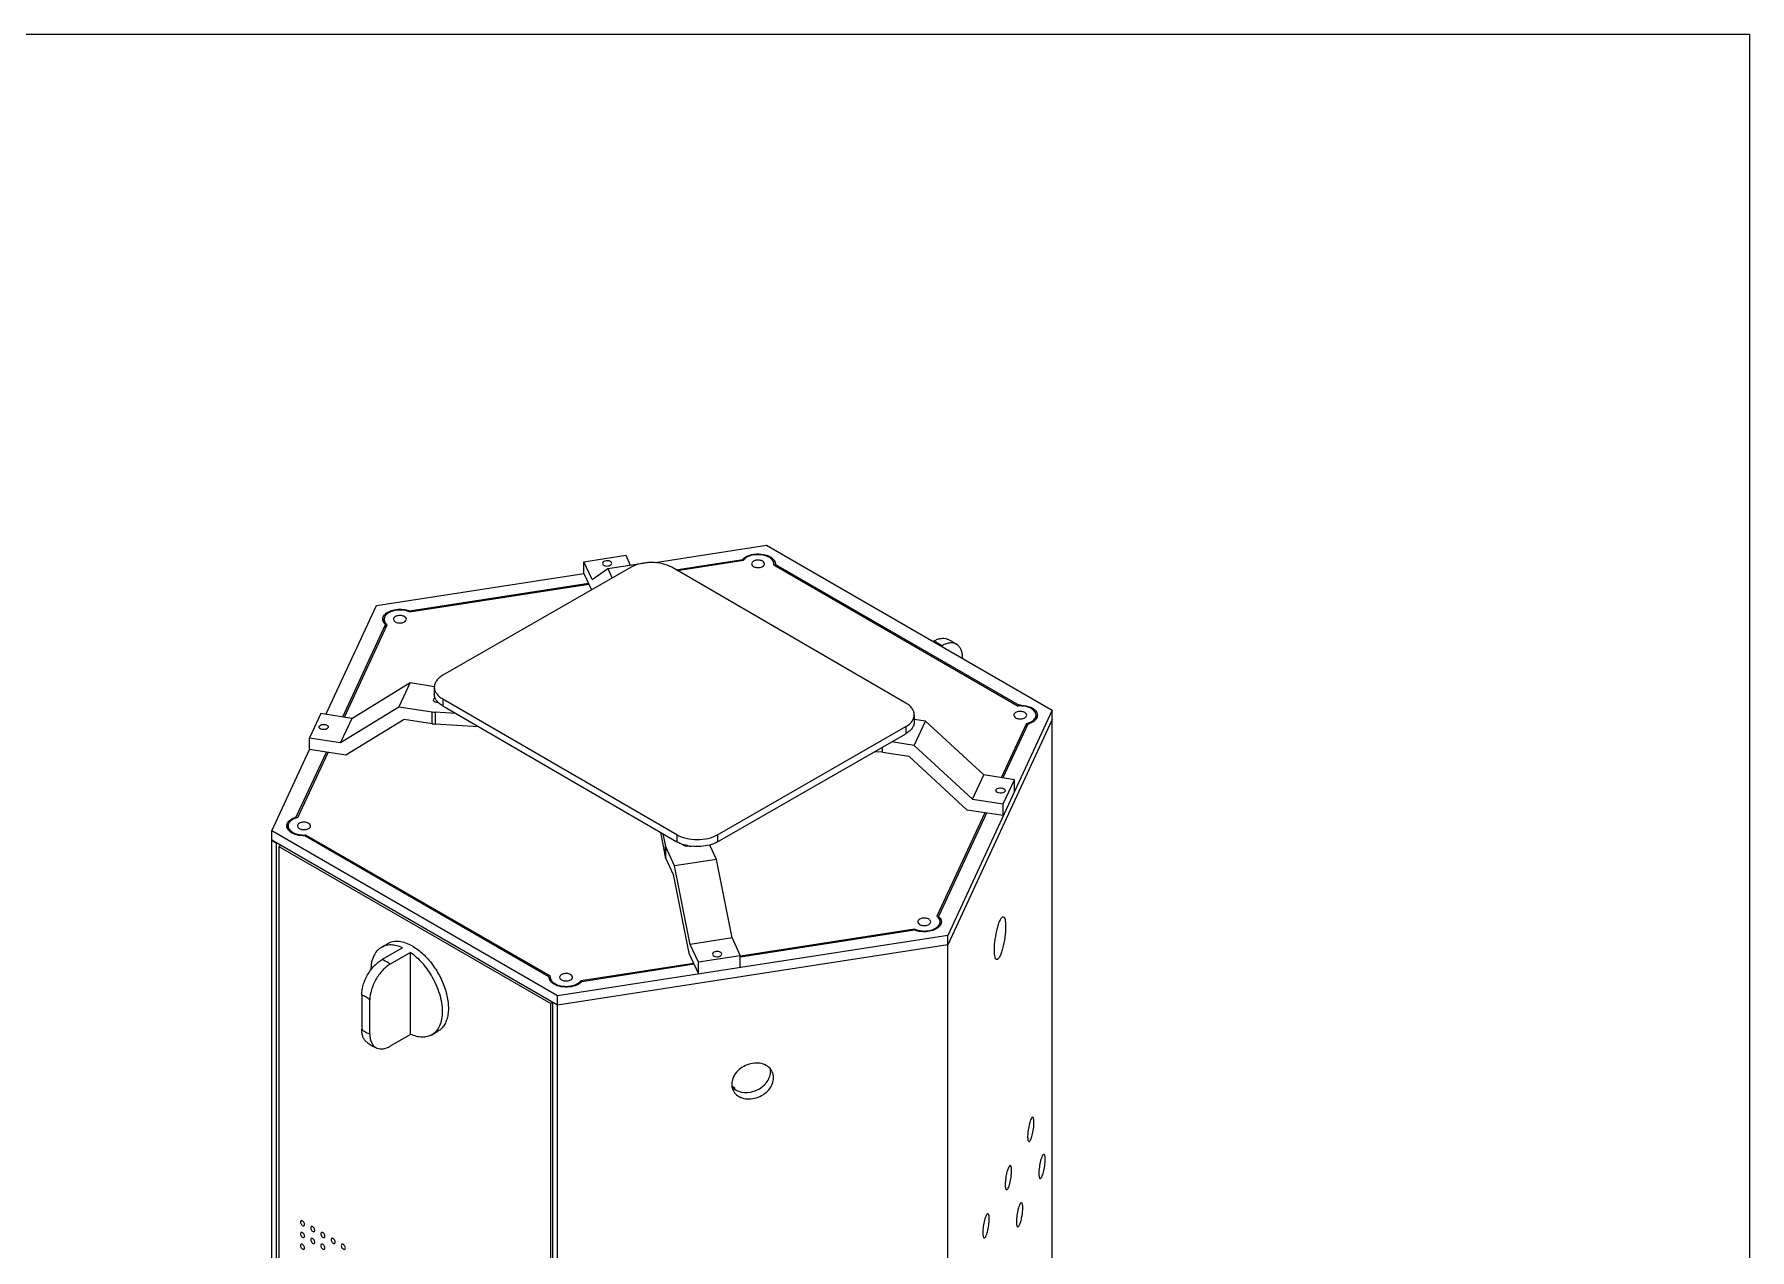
# Model space of a CAD drawing. Header units: millimetres. Extents: x 0 to 1189, y 0 to 841.
# Drawn here: x 594 to 1189, y 420 to 841 of the extents above; entities that cross this region are included whole.
import ezdxf

# ---------------------------------------------------------------- set-up
doc = ezdxf.new("R2010")
doc.units = ezdxf.units.MM
doc.header["$LTSCALE"] = 65.395
doc.layers.get('0').update_dxf_attribs({"linetype": 'CONTINUOUS'})
doc.layers.add('AXIS', color=7, linetype='CONTINUOUS')
doc.layers.add('SURFACES', color=7, linetype='CONTINUOUS')

msp = doc.modelspace()

# ---------------------------------------------------------------- linework, layer by layer
at = {"color": 7, "linetype": 'Continuous'}
for p, q in [((0, 841), (1189, 841)), ((1189, 0), (1189, 841)), ((784.98, 658.15), (799.47, 660.39)), ((799.47, 660.39), (801.03, 657.03)), ((801.3, 656.25), (736.08, 618.79)), ((784.98, 654.07), (784.98, 658.15)), ((787.84, 651.98), (784.98, 658.15)), ((784.98, 654.07), (787.61, 648.39)), ((787.84, 651.98), (793.26, 655.83)), ((793.26, 655.83), (807.75, 658.07)), ((793.26, 655.83), (794.79, 652.52)), ((807.75, 658.07), (807.81, 657.92)), ((896.55, 609.16), (815.44, 656.23)), ((816.85, 655.41), (840.01, 658.99)), ((840.01, 658.67), (840.01, 658.99)), ((851.35, 657.41), (851.34, 657.22)), ((851.34, 656.73), (851.34, 657.22)), ((851.34, 657.22), (935.85, 608.42)), ((724.56, 641.14), (786.53, 650.72)), ((701.38, 604.35), (716.24, 636.36)), ((716.24, 635.02), (716.24, 636.36)), ((724.56, 640.77), (724.56, 641.14)), ((906.02, 630.55), (906.29, 630.7)), ((908.85, 628.91), (909.12, 629.07)), ((916.19, 624.86), (916.19, 624.67)), ((733.13, 614.7), (733.13, 612.25)), ((736.04, 610.62), (817.15, 563.56)), ((736.04, 608.17), (817.15, 561.11)), ((935.85, 608.14), (935.85, 608.42)), ((740.59, 605.53), (733.48, 605.98)), ((748.48, 600.95), (733.48, 601.9)), ((831.29, 563.54), (896.51, 601)), ((899.46, 605.09), (899.46, 602.64)), ((938.85, 601.87), (930.19, 583.22)), ((831.29, 561.09), (896.51, 598.55)), ((685.3, 569.71), (695.73, 592.17)), ((888.47, 592.14), (885.66, 592.31)), ((924.54, 571.04), (907.91, 535.22)), ((685.3, 569.37), (685.3, 569.71)), ((676.84, 283.99), (676.84, 561.6)), ((676.84, 561.6), (678.48, 560.66)), ((678.48, 283.05), (678.48, 560.66)), ((679.89, 559.85), (679.19, 559.44)), ((679.19, 559.44), (679.19, 284.28)), ((679.19, 559.44), (773.5, 504.99)), ((772.87, 514.33), (688.3, 563.16)), ((811.51, 564.38), (813.1, 555.93)), ((812.37, 563.88), (813.1, 560.01)), ((816.4, 552.7), (813.32, 559.36)), ((830.89, 554.95), (828.56, 559.97)), ((813.32, 555.28), (815.9, 549.7)), ((907.91, 534.67), (907.91, 535.22)), ((899.58, 530.45), (839.25, 521.11)), ((722.1, 524.36), (715.03, 520.28)), ((824.68, 519.35), (821.82, 525.53)), ((836.31, 527.77), (839.17, 521.6)), ((724.93, 522.73), (717.86, 518.65)), ((724.93, 494.34), (724.93, 522.73)), ((823.13, 518.62), (784.22, 512.6)), ((821.32, 522.52), (824.68, 515.27)), ((772.86, 514.17), (772.87, 514.33)), ((772.87, 514.17), (772.87, 514.33)), ((707.96, 507.9), (707.96, 496.1)), ((710.79, 494.47), (710.79, 506.27)), ((774.21, 505.39), (773.5, 504.99)), ((773.5, 229.82), (773.5, 504.99)), ((724.93, 494.34), (717.86, 490.26))]:
    msp.add_line(p, q, dxfattribs=at)
at = {"color": 9, "linetype": 'Continuous'}
for p, q in [((736.04, 610.62), (736.04, 608.17)), ((896.51, 601), (896.51, 598.55)), ((813.32, 555.28), (813.32, 559.36)), ((817.15, 563.56), (817.15, 561.11)), ((831.29, 563.54), (831.29, 561.09))]:
    msp.add_line(p, q, dxfattribs=at)
at = {"color": 7, "linetype": 'Continuous'}
for centre, radius, start, end in [((849.33, 657.41), 2.01, 1.61303, 4.68506), ((849.35, 657.41), 2, 359.92595, 1.61074), ((738.74, 613.63), 6.04, 224.14904, 224.83752), ((936.14, 598.08), 10.35, 88.196, 91.60199), ((940.11, 604.97), 2.03, 350.58511, 359.92683), ((940.14, 604.97), 2.01, 359.95532, 1.88929), ((684.04, 566.62), 2.03, 170.58511, 179.92683), ((684.01, 566.62), 2.01, 179.95532, 181.85143), ((687.51, 562.12), 7.91, 106.23711, 110.29794), ((823.22, 572.13), 12.59, 248.80803, 251.08327), ((819.67, 560.51), 0.612, 204.92659, 209.14266), ((823.52, 573), 13.52, 251.08968, 254.03223), ((824.04, 575.07), 15.65, 258.8204, 259.40884), ((824.09, 575.38), 15.96, 259.41228, 261.12298), ((824.16, 575.81), 16.4, 261.12397, 263.36664), ((706.02, 499.25), 30.3, 30.57709, 30.78185), ((774.86, 514.16), 1.99, 179.93477, 181.13712), ((774.87, 514.16), 2.01, 181.13868, 183.70389), ((774.94, 514.17), 2.08, 183.78151, 195.11688), ((775.11, 514.22), 2.26, 195.14388, 204.24693), ((777.12, 516.08), 5.03, 233.27325, 238.71163), ((836.81, 475.39), 0.507, 347.73815, 0.05392)]:
    msp.add_arc(centre, radius, start, end, dxfattribs=at)
for points, knots in [([(841.07, 659.84), (841.93, 660.35), (844, 660.95), (846.13, 660.91), (847.21, 660.7)], [0, 0, 0, 0, 0.47795, 1, 1, 1, 1]), ([(847.21, 660.7), (848.01, 660.55), (849.43, 660.11), (850.64, 659.14), (850.99, 658.59)], [0, 0, 0, 0, 0.554672, 1, 1, 1, 1]), ([(791.87, 658.25), (791.8, 658.21), (791.57, 658.06), (791.4, 657.79), (791.4, 657.6)], [0, 0, 0, 0, 0.29449, 1, 1, 1, 1]), ([(791.4, 657.6), (791.4, 657.41), (791.69, 656.97), (792.42, 656.69), (793.29, 656.64), (793.88, 656.8), (794.13, 656.94)], [0, 0, 0, 0, 0.183509, 0.435119, 0.728337, 1, 1, 1, 1]), ([(794.6, 657.6), (794.6, 657.79), (794.31, 658.23), (793.58, 658.5), (792.71, 658.56), (792.12, 658.39), (791.87, 658.25)], [0, 0, 0, 0, 0.183509, 0.435119, 0.728337, 1, 1, 1, 1]), ([(794.13, 656.94), (794.2, 656.98), (794.43, 657.14), (794.6, 657.4), (794.6, 657.6)], [0, 0, 0, 0, 0.29449, 1, 1, 1, 1]), ([(808.37, 657.93), (807.09, 657.93), (804.64, 657.67), (802.3, 656.83), (801.3, 656.25)], [0, 0, 0, 0, 0.525401, 1, 1, 1, 1]), ([(815.44, 656.23), (814.44, 656.81), (812.11, 657.66), (809.66, 657.93), (808.37, 657.93)], [0, 0, 0, 0, 0.474274, 1, 1, 1, 1]), ([(840.32, 659.3), (840.37, 659.35), (840.61, 659.55), (840.87, 659.72), (841.07, 659.84)], [0, 0, 0, 0, 0.239809, 1, 1, 1, 1]), ([(843.74, 658.36), (843.55, 658.25), (843.23, 658.01), (843.08, 657.62), (843.08, 657.44)], [0, 0, 0, 0, 0.550751, 1, 1, 1, 1]), ([(843.08, 657.44), (843.08, 657.17), (843.36, 656.73), (843.91, 656.41), (844.69, 656.15), (845.74, 656.1), (846.57, 656.32), (846.92, 656.52)], [0, 0, 0, 0, 0.183291, 0.301475, 0.436206, 0.728901, 1, 1, 1, 1]), ([(847.58, 657.44), (847.58, 657.71), (847.3, 658.14), (846.74, 658.47), (845.97, 658.73), (844.92, 658.78), (844.08, 658.56), (843.74, 658.36)], [0, 0, 0, 0, 0.183291, 0.301475, 0.436206, 0.728901, 1, 1, 1, 1]), ([(846.92, 656.52), (847.1, 656.63), (847.42, 656.87), (847.58, 657.26), (847.58, 657.44)], [0, 0, 0, 0, 0.550751, 1, 1, 1, 1]), ([(850.99, 658.59), (851.04, 658.51), (851.21, 658.19), (851.32, 657.84), (851.34, 657.57)], [0, 0, 0, 0, 0.261807, 1, 1, 1, 1]), ([(715.5, 637.31), (715.46, 637.39), (715.34, 637.68), (715.28, 638), (715.28, 638.24)], [0, 0, 0, 0, 0.25835, 1, 1, 1, 1]), ([(716.24, 636.36), (716.16, 636.43), (715.87, 636.71), (715.62, 637.05), (715.5, 637.31)], [0, 0, 0, 0, 0.266128, 1, 1, 1, 1]), ([(715.61, 639.38), (715.91, 639.86), (716.9, 640.74), (718.84, 641.5), (721.12, 641.79), (722.71, 641.63), (723.48, 641.46)], [0, 0, 0, 0, 0.200037, 0.446063, 0.721999, 1, 1, 1, 1]), ([(719.64, 639.16), (719.45, 639.05), (719.13, 638.81), (718.98, 638.42), (718.98, 638.24)], [0, 0, 0, 0, 0.550751, 1, 1, 1, 1]), ([(718.98, 638.24), (718.98, 637.97), (719.26, 637.54), (719.81, 637.21), (720.59, 636.95), (721.64, 636.9), (722.47, 637.12), (722.82, 637.32)], [0, 0, 0, 0, 0.183291, 0.301475, 0.436206, 0.728901, 1, 1, 1, 1]), ([(723.48, 638.24), (723.48, 638.51), (723.2, 638.95), (722.64, 639.27), (721.87, 639.53), (720.82, 639.59), (719.98, 639.36), (719.64, 639.16)], [0, 0, 0, 0, 0.183291, 0.301475, 0.436206, 0.728901, 1, 1, 1, 1]), ([(722.82, 637.32), (723, 637.43), (723.32, 637.68), (723.48, 638.07), (723.48, 638.24)], [0, 0, 0, 0, 0.550751, 1, 1, 1, 1]), ([(723.48, 641.46), (723.58, 641.44), (723.94, 641.35), (724.3, 641.23), (724.56, 641.14)], [0, 0, 0, 0, 0.256315, 1, 1, 1, 1]), ([(906.29, 630.7), (906.69, 630.93), (907.48, 631.32), (908.7, 631.65), (909.86, 631.69), (910.58, 631.51), (910.9, 631.38)], [0, 0, 0, 0, 0.287206, 0.546835, 0.78191, 1, 1, 1, 1]), ([(910.9, 631.38), (911.21, 631.25), (912.44, 630.68), (913.6, 629.96), (914.42, 629.35)], [0, 0, 0, 0, 0.249062, 1, 1, 1, 1]), ([(914.42, 629.35), (914.26, 629.47), (913.9, 629.68), (913.11, 629.99), (911.97, 630.09), (910.53, 629.78), (909.59, 629.34), (909.12, 629.07)], [0, 0, 0, 0, 0.109148, 0.219205, 0.450333, 0.708485, 1, 1, 1, 1]), ([(916.19, 624.86), (916.19, 625.34), (916.13, 626.25), (915.8, 627.52), (915.24, 628.58), (914.71, 629.13), (914.42, 629.35)], [0, 0, 0, 0, 0.287276, 0.547231, 0.782286, 1, 1, 1, 1]), ([(736.08, 618.79), (735.64, 618.53), (734.84, 617.99), (733.88, 616.98), (733.27, 615.87), (733.13, 615.08), (733.13, 614.7)], [0, 0, 0, 0, 0.289946, 0.549249, 0.782369, 1, 1, 1, 1]), ([(733.13, 614.7), (733.13, 614.32), (733.27, 613.52), (733.87, 612.42), (734.81, 611.42), (735.6, 610.88), (736.04, 610.62)], [0, 0, 0, 0, 0.217912, 0.45115, 0.710347, 1, 1, 1, 1]), ([(733.23, 610.9), (733.17, 610.86), (732.96, 610.72), (732.79, 610.47), (732.79, 610.29)], [0, 0, 0, 0, 0.294726, 1, 1, 1, 1]), ([(732.79, 610.29), (732.79, 610.08), (733.14, 609.63), (733.62, 609.49), (733.9, 609.45)], [0, 0, 0, 0, 0.415619, 1, 1, 1, 1]), ([(733.88, 610.05), (733.65, 610.38), (733.27, 611.08), (733.13, 611.87), (733.13, 612.25)], [0, 0, 0, 0, 0.516887, 1, 1, 1, 1]), ([(734.41, 609.42), (734.36, 609.47), (734.17, 609.67), (734, 609.88), (733.88, 610.05)], [0, 0, 0, 0, 0.256591, 1, 1, 1, 1]), ([(736.04, 608.17), (735.89, 608.26), (735.33, 608.61), (734.8, 609.03), (734.46, 609.37)], [0, 0, 0, 0, 0.263603, 1, 1, 1, 1]), ([(899.46, 605.09), (899.46, 605.47), (899.32, 606.26), (898.72, 607.36), (897.78, 608.36), (896.99, 608.91), (896.55, 609.16)], [0, 0, 0, 0, 0.217912, 0.45115, 0.710347, 1, 1, 1, 1]), ([(936.46, 608.42), (937.6, 608.39), (939.62, 608.03), (941.43, 606.79), (941.86, 606.02)], [0, 0, 0, 0, 0.563324, 1, 1, 1, 1]), ([(896.51, 601), (896.95, 601.25), (897.76, 601.8), (898.71, 602.8), (899.32, 603.91), (899.46, 604.71), (899.46, 605.09)], [0, 0, 0, 0, 0.289946, 0.549249, 0.782369, 1, 1, 1, 1]), ([(899.46, 602.64), (899.46, 602.26), (899.32, 601.46), (898.71, 600.35), (897.76, 599.35), (896.95, 598.8), (896.51, 598.55)], [0, 0, 0, 0, 0.217631, 0.450751, 0.710054, 1, 1, 1, 1]), ([(934.58, 605.91), (934.4, 605.8), (934.08, 605.56), (933.93, 605.16), (933.93, 604.99)], [0, 0, 0, 0, 0.550751, 1, 1, 1, 1]), ([(933.93, 604.99), (933.93, 604.72), (934.21, 604.28), (934.76, 603.96), (935.53, 603.7), (936.59, 603.64), (937.42, 603.87), (937.77, 604.07)], [0, 0, 0, 0, 0.183291, 0.301475, 0.436206, 0.728901, 1, 1, 1, 1]), ([(938.43, 604.99), (938.43, 605.26), (938.15, 605.69), (937.59, 606.02), (936.82, 606.28), (935.76, 606.33), (934.93, 606.11), (934.58, 605.91)], [0, 0, 0, 0, 0.183291, 0.301475, 0.436206, 0.728901, 1, 1, 1, 1]), ([(937.77, 604.07), (937.95, 604.18), (938.27, 604.42), (938.43, 604.81), (938.43, 604.99)], [0, 0, 0, 0, 0.550751, 1, 1, 1, 1]), ([(940.85, 602.82), (940.71, 602.72), (940.09, 602.31), (939.39, 602.03), (938.85, 601.87)], [0, 0, 0, 0, 0.231925, 1, 1, 1, 1]), ([(941.88, 603.95), (941.82, 603.85), (941.55, 603.41), (941.17, 603.05), (940.85, 602.82)], [0, 0, 0, 0, 0.231593, 1, 1, 1, 1]), ([(941.86, 606.02), (941.9, 605.94), (942.05, 605.63), (942.13, 605.29), (942.14, 605.03)], [0, 0, 0, 0, 0.260148, 1, 1, 1, 1]), ([(682.29, 565.56), (682.25, 565.64), (682.1, 565.95), (682.02, 566.3), (682.01, 566.55)], [0, 0, 0, 0, 0.260156, 1, 1, 1, 1]), ([(682.27, 567.63), (682.38, 567.83), (683, 568.7), (683.99, 569.24), (684.77, 569.53)], [0, 0, 0, 0, 0.21648, 1, 1, 1, 1]), ([(683.31, 564.46), (683.2, 564.54), (682.81, 564.85), (682.47, 565.24), (682.29, 565.56)], [0, 0, 0, 0, 0.270562, 1, 1, 1, 1]), ([(686.38, 567.51), (686.2, 567.4), (685.88, 567.16), (685.72, 566.77), (685.72, 566.59)], [0, 0, 0, 0, 0.550751, 1, 1, 1, 1]), ([(685.72, 566.59), (685.72, 566.32), (686, 565.89), (686.56, 565.56), (687.33, 565.3), (688.38, 565.25), (689.22, 565.47), (689.56, 565.67)], [0, 0, 0, 0, 0.183291, 0.301475, 0.436206, 0.728901, 1, 1, 1, 1]), ([(690.22, 566.59), (690.22, 566.86), (689.94, 567.3), (689.39, 567.62), (688.61, 567.89), (687.56, 567.94), (686.73, 567.71), (686.38, 567.51)], [0, 0, 0, 0, 0.183291, 0.301475, 0.436206, 0.728901, 1, 1, 1, 1]), ([(689.56, 565.67), (689.75, 565.78), (690.07, 566.03), (690.22, 566.42), (690.22, 566.59)], [0, 0, 0, 0, 0.550751, 1, 1, 1, 1]), ([(688.3, 563.16), (687.37, 563.13), (685.62, 563.31), (683.97, 563.98), (683.31, 564.46)], [0, 0, 0, 0, 0.533307, 1, 1, 1, 1]), ([(817.15, 563.56), (818.15, 562.97), (820.48, 562.13), (824.22, 561.71), (827.95, 562.11), (830.29, 562.96), (831.29, 563.54)], [0, 0, 0, 0, 0.236985, 0.499679, 0.762548, 1, 1, 1, 1]), ([(818.66, 560.39), (818.53, 560.44), (818.01, 560.65), (817.51, 560.9), (817.15, 561.11)], [0, 0, 0, 0, 0.258345, 1, 1, 1, 1]), ([(819.13, 560.22), (819.29, 559.93), (820.03, 559.58), (820.77, 559.59), (821.16, 559.69)], [0, 0, 0, 0, 0.442323, 1, 1, 1, 1]), ([(821, 559.72), (820.9, 559.74), (820.49, 559.82), (820.09, 559.92), (819.8, 560.01)], [0, 0, 0, 0, 0.253189, 1, 1, 1, 1]), ([(828.56, 559.97), (827.56, 559.69), (825.45, 559.35), (823.33, 559.4), (822.26, 559.52)], [0, 0, 0, 0, 0.493331, 1, 1, 1, 1]), ([(831.29, 561.09), (831.09, 560.97), (830.22, 560.51), (829.29, 560.17), (828.56, 559.97)], [0, 0, 0, 0, 0.237023, 1, 1, 1, 1]), ([(907.91, 535.22), (907.99, 535.15), (908.28, 534.87), (908.52, 534.53), (908.65, 534.27)], [0, 0, 0, 0, 0.266128, 1, 1, 1, 1]), ([(903.62, 529.91), (903.27, 529.88), (901.91, 529.85), (900.53, 530.09), (899.58, 530.45)], [0, 0, 0, 0, 0.258083, 1, 1, 1, 1]), ([(901.33, 534.26), (901.15, 534.15), (900.83, 533.91), (900.67, 533.52), (900.67, 533.34)], [0, 0, 0, 0, 0.550751, 1, 1, 1, 1]), ([(900.67, 533.34), (900.67, 533.07), (900.95, 532.64), (901.51, 532.31), (902.28, 532.05), (903.33, 532), (904.17, 532.22), (904.51, 532.42)], [0, 0, 0, 0, 0.183291, 0.301475, 0.436206, 0.728901, 1, 1, 1, 1]), ([(905.17, 533.34), (905.17, 533.61), (904.89, 534.04), (904.34, 534.37), (903.56, 534.63), (902.51, 534.68), (901.68, 534.46), (901.33, 534.26)], [0, 0, 0, 0, 0.183291, 0.301475, 0.436206, 0.728901, 1, 1, 1, 1]), ([(907.69, 531.28), (907.16, 530.87), (905.83, 530.23), (904.4, 529.97), (903.62, 529.91)], [0, 0, 0, 0, 0.464888, 1, 1, 1, 1]), ([(904.51, 532.42), (904.7, 532.53), (905.02, 532.77), (905.17, 533.16), (905.17, 533.34)], [0, 0, 0, 0, 0.550751, 1, 1, 1, 1]), ([(908.54, 532.21), (908.48, 532.12), (908.25, 531.78), (907.94, 531.48), (907.69, 531.28)], [0, 0, 0, 0, 0.2347, 1, 1, 1, 1]), ([(908.65, 534.27), (908.69, 534.19), (908.81, 533.9), (908.87, 533.58), (908.87, 533.35)], [0, 0, 0, 0, 0.25835, 1, 1, 1, 1]), ([(714.76, 524.5), (714.48, 524.34), (713.94, 523.96), (712.96, 523.01), (711.99, 521.45), (711.3, 519.19), (711.15, 517.55), (711.14, 516.68)], [0, 0, 0, 0, 0.108546, 0.219072, 0.452385, 0.711168, 1, 1, 1, 1]), ([(722.1, 524.36), (721.44, 524.65), (720.15, 525.11), (718.19, 525.4), (716.36, 525.22), (715.26, 524.79), (714.76, 524.5)], [0, 0, 0, 0, 0.282826, 0.539743, 0.77579, 1, 1, 1, 1]), ([(707.96, 507.9), (707.96, 509.07), (708.26, 510.88), (709.1, 513.2), (709.97, 514.95), (711.03, 516.6), (712.25, 518.07), (713.58, 519.32), (714.54, 520), (715.03, 520.28)], [0, 0, 0, 0, 0.236357, 0.365837, 0.498892, 0.632136, 0.762118, 0.885621, 1, 1, 1, 1]), ([(717.86, 518.65), (717.37, 518.36), (716.4, 517.68), (715.08, 516.44), (713.86, 514.96), (712.8, 513.32), (711.93, 511.56), (711.09, 509.25), (710.79, 507.44), (710.79, 506.27)], [0, 0, 0, 0, 0.114379, 0.237882, 0.367864, 0.501108, 0.634163, 0.763643, 1, 1, 1, 1]), ([(724.93, 522.73), (725.61, 522.24), (726.96, 521.15), (729.48, 518.59), (731.1, 516.35), (732.05, 514.76)], [0, 0, 0, 0, 0.234295, 0.481712, 1, 1, 1, 1]), ([(830.02, 522.8), (829.95, 522.76), (829.72, 522.61), (829.55, 522.34), (829.55, 522.15)], [0, 0, 0, 0, 0.29449, 1, 1, 1, 1]), ([(829.55, 522.15), (829.55, 521.96), (829.84, 521.52), (830.57, 521.24), (831.44, 521.19), (832.03, 521.35), (832.28, 521.5)], [0, 0, 0, 0, 0.183509, 0.435119, 0.728337, 1, 1, 1, 1]), ([(832.75, 522.15), (832.75, 522.34), (832.46, 522.78), (831.73, 523.05), (830.86, 523.11), (830.27, 522.94), (830.02, 522.8)], [0, 0, 0, 0, 0.183509, 0.435119, 0.728337, 1, 1, 1, 1]), ([(832.28, 521.5), (832.35, 521.54), (832.58, 521.69), (832.75, 521.95), (832.75, 522.15)], [0, 0, 0, 0, 0.29449, 1, 1, 1, 1]), ([(732.11, 514.66), (732.7, 513.67), (733.75, 511.64), (734.93, 508.5), (735.68, 505.39), (735.97, 502.42), (735.77, 499.72), (735.1, 497.36), (734.11, 495.74), (733.11, 494.75), (732.55, 494.36), (732.26, 494.19)], [0, 0, 0, 0, 0.15487, 0.306072, 0.449884, 0.583233, 0.704126, 0.812166, 0.909189, 0.955027, 1, 1, 1, 1]), ([(774.11, 512.05), (774.02, 512.11), (773.69, 512.38), (773.4, 512.7), (773.24, 512.96)], [0, 0, 0, 0, 0.267057, 1, 1, 1, 1]), ([(780.03, 510.76), (779.04, 510.65), (777.12, 510.71), (775.28, 511.31), (774.51, 511.78)], [0, 0, 0, 0, 0.525781, 1, 1, 1, 1]), ([(777.23, 515.06), (777.04, 514.95), (776.73, 514.71), (776.57, 514.32), (776.57, 514.14)], [0, 0, 0, 0, 0.550751, 1, 1, 1, 1]), ([(776.57, 514.14), (776.57, 513.87), (776.85, 513.44), (777.41, 513.11), (778.18, 512.85), (779.23, 512.8), (780.06, 513.02), (780.41, 513.22)], [0, 0, 0, 0, 0.183291, 0.301475, 0.436206, 0.728901, 1, 1, 1, 1]), ([(781.07, 514.14), (781.07, 514.41), (780.79, 514.85), (780.24, 515.17), (779.46, 515.43), (778.41, 515.49), (777.58, 515.26), (777.23, 515.06)], [0, 0, 0, 0, 0.183291, 0.301475, 0.436206, 0.728901, 1, 1, 1, 1]), ([(784.22, 512.6), (783.76, 512.07), (782.4, 511.22), (780.87, 510.86), (780.03, 510.76)], [0, 0, 0, 0, 0.452556, 1, 1, 1, 1]), ([(780.41, 513.22), (780.6, 513.33), (780.92, 513.58), (781.07, 513.97), (781.07, 514.14)], [0, 0, 0, 0, 0.550751, 1, 1, 1, 1]), ([(709.73, 491.61), (709.44, 491.83), (708.91, 492.38), (708.35, 493.44), (708.02, 494.71), (707.96, 495.62), (707.96, 496.1)], [0, 0, 0, 0, 0.217714, 0.452769, 0.712724, 1, 1, 1, 1]), ([(710.79, 494.47), (710.79, 493.9), (710.87, 492.84), (711.33, 491.39), (712.01, 490.42), (712.68, 489.86), (713.06, 489.66), (713.25, 489.58)], [0, 0, 0, 0, 0.291552, 0.550083, 0.781133, 0.89101, 1, 1, 1, 1]), ([(732.26, 494.19), (731.77, 493.91), (730.67, 493.48), (728.84, 493.3), (726.88, 493.59), (725.58, 494.05), (724.93, 494.34)], [0, 0, 0, 0, 0.22421, 0.460257, 0.717174, 1, 1, 1, 1]), ([(709.73, 491.61), (710, 491.41), (711.11, 490.63), (712.32, 489.98), (713.25, 489.58)], [0, 0, 0, 0, 0.251627, 1, 1, 1, 1]), ([(713.25, 489.58), (713.57, 489.44), (714.29, 489.27), (715.45, 489.31), (716.66, 489.64), (717.46, 490.02), (717.86, 490.26)], [0, 0, 0, 0, 0.21809, 0.453165, 0.712793, 1, 1, 1, 1]), ([(837.31, 475.39), (837.31, 475.48), (837.25, 475.68), (837.02, 475.93), (836.68, 476.11), (836.42, 476.19), (836.27, 476.21)], [0, 0, 0, 0, 0.195567, 0.422571, 0.692739, 1, 1, 1, 1])]:
    msp.add_open_spline(points, degree=3, knots=knots, dxfattribs=at)
for points in [[(840.01, 658.99), (840.11, 659.1), (840.21, 659.2), (840.32, 659.3)], [(715.28, 638.24), (715.28, 638.39), (715.3, 638.55), (715.33, 638.7)], [(715.33, 638.7), (715.39, 638.93), (715.49, 639.17), (715.61, 639.38)], [(733.23, 610.9), (733.28, 610.93), (733.33, 610.95), (733.38, 610.97)], [(734.41, 609.42), (734.24, 609.41), (734.07, 609.42), (733.9, 609.45)], [(942.11, 604.63), (942.07, 604.4), (941.99, 604.17), (941.88, 603.95)], [(682.04, 566.95), (682.07, 567.18), (682.16, 567.42), (682.27, 567.63)], [(813.1, 560.01), (813.15, 559.79), (813.22, 559.57), (813.32, 559.36)], [(813.1, 555.93), (813.15, 555.7), (813.22, 555.48), (813.32, 555.28)], [(908.82, 532.89), (908.76, 532.65), (908.66, 532.42), (908.54, 532.21)], [(908.87, 533.35), (908.87, 533.19), (908.85, 533.04), (908.82, 532.89)], [(773.24, 512.96), (773.17, 513.07), (773.11, 513.18), (773.06, 513.29)]]:
    msp.add_open_spline(points, degree=3, dxfattribs=at)
at = {"color": 9, "linetype": 'Continuous'}
for points, knots in [([(906.29, 630.7), (906.53, 630.6), (907.51, 630.13), (908.44, 629.55), (909.12, 629.07)], [0, 0, 0, 0, 0.239326, 1, 1, 1, 1]), ([(717.86, 518.65), (717.63, 518.81), (716.72, 519.42), (715.76, 519.95), (715.03, 520.28)], [0, 0, 0, 0, 0.260752, 1, 1, 1, 1]), ([(710.79, 506.27), (710.35, 506.66), (709.47, 507.32), (708.45, 507.78), (707.96, 507.9)], [0, 0, 0, 0, 0.533453, 1, 1, 1, 1]), ([(707.96, 496.1), (708.39, 495.71), (709.27, 495.04), (710.29, 494.59), (710.79, 494.47)], [0, 0, 0, 0, 0.533453, 1, 1, 1, 1])]:
    msp.add_open_spline(points, degree=3, knots=knots, dxfattribs=at)
at = {"layer": 'AXIS', "color": 7, "linetype": 'Continuous'}
for p, q in [((817.34, 655.13), (840.26, 658.67)), ((850.78, 657.05), (935.49, 608.14)), ((724.54, 640.77), (786.69, 650.39)), ((701.96, 604.26), (716.84, 636.33)), ((715.73, 636.93), (715.73, 638.24)), ((938.31, 602.06), (929.61, 583.31)), ((938.31, 600.73), (938.31, 601.87)), ((941.68, 603.63), (941.68, 604.99)), ((685.83, 569.52), (696.31, 592.08)), ((923.96, 571.13), (907.31, 535.26)), ((682.47, 565.28), (682.47, 566.59)), ((688.65, 562.95), (688.65, 563.44)), ((773.36, 514.53), (688.65, 563.44)), ((899.6, 530.81), (839.19, 521.46)), ((899.6, 530.45), (899.6, 530.81)), ((908.42, 532.05), (908.42, 533.34)), ((714.76, 524.5), (716.89, 525.73)), ((822.97, 518.95), (783.89, 512.91)), ((773.32, 512.85), (773.32, 514.14)), ((783.89, 512.27), (783.89, 512.91)), ((732.26, 494.19), (734.39, 495.42))]:
    msp.add_line(p, q, dxfattribs=at)
for centre, radius, start, end in [((848.97, 657.44), 1.86, 347.79328, 358.41832), ((848.96, 657.44), 1.87, 359.86101, 8.82872), ((848.98, 657.44), 1.84, 358.44988, 359.83616), ((937.04, 608.08), 6.13, 292.04036, 296.67938), ((939.82, 604.99), 1.85, 359.96661, 10.11431), ((687.96, 572.75), 9.33, 263.54623, 267.05334), ((687.98, 572.99), 9.57, 267.03991, 271.88157), ((687.98, 572.79), 9.37, 271.87875, 274.11605), ((902.27, 536.93), 6.68, 246.45847, 250.99723), ((902.57, 537.77), 7.57, 250.97733, 255.04356), ((902.92, 539.59), 9.43, 262.5673, 276.71726), ((906.56, 533.34), 1.86, 0.02062, 11.51153), ((775.18, 514.14), 1.86, 167.79328, 178.41832), ((775.17, 514.14), 1.84, 178.44988, 179.83616), ((775.19, 514.14), 1.87, 179.86101, 188.82872), ((778.82, 520.38), 9.41, 263.05893, 277.19195), ((844.74, 481.53), 4.92, 6.67691, 9.94978), ((844.63, 481.52), 5.04, 359.98621, 6.66135)]:
    msp.add_arc(centre, radius, start, end, dxfattribs=at)
for points, knots in [([(847.58, 660.34), (846.2, 660.69), (844.02, 660.72), (841.55, 659.86), (840.58, 659.11), (840.26, 658.67)], [0, 0, 0, 0, 0.545302, 0.794613, 1, 1, 1, 1]), ([(850.38, 658.7), (850.24, 658.89), (849.47, 659.68), (848.41, 660.12), (847.58, 660.34)], [0, 0, 0, 0, 0.216559, 1, 1, 1, 1]), ([(850.8, 657.72), (850.79, 657.81), (850.71, 658.16), (850.54, 658.48), (850.38, 658.7)], [0, 0, 0, 0, 0.239775, 1, 1, 1, 1]), ([(724.54, 640.77), (723.67, 641.16), (721.71, 641.55), (719.28, 641.32), (717.55, 640.66), (716.56, 640), (715.89, 639.18), (715.73, 638.54), (715.73, 638.24)], [0, 0, 0, 0, 0.279536, 0.568827, 0.699899, 0.814862, 0.913098, 1, 1, 1, 1]), ([(716.02, 637.21), (716.12, 637.05), (716.28, 636.84), (716.46, 636.66), (716.51, 636.61)], [0, 0, 0, 0, 0.738695, 1, 1, 1, 1]), ([(941.65, 605.31), (941.47, 606.29), (939.9, 607.53), (937.64, 608.12), (936.22, 608.19), (935.49, 608.14)], [0, 0, 0, 0, 0.415273, 0.696984, 1, 1, 1, 1]), ([(939.79, 602.6), (939.97, 602.69), (940.59, 603.04), (941.14, 603.54), (941.39, 603.98)], [0, 0, 0, 0, 0.279653, 1, 1, 1, 1]), ([(941.39, 603.98), (941.44, 604.06), (941.6, 604.38), (941.68, 604.73), (941.68, 604.99)], [0, 0, 0, 0, 0.261383, 1, 1, 1, 1]), ([(685.83, 569.52), (685.36, 569.4), (684.5, 569.11), (683.4, 568.44), (682.66, 567.59), (682.47, 566.91), (682.47, 566.59)], [0, 0, 0, 0, 0.305581, 0.57373, 0.801065, 1, 1, 1, 1]), ([(682.47, 566.59), (682.47, 566.34), (682.55, 565.99), (682.7, 565.69), (682.74, 565.61)], [0, 0, 0, 0, 0.739045, 1, 1, 1, 1]), ([(682.74, 565.61), (683.09, 565), (684.45, 563.97), (686.02, 563.58), (686.91, 563.48)], [0, 0, 0, 0, 0.439442, 1, 1, 1, 1]), ([(927.25, 523.48), (927.25, 524.76), (927.48, 527.37), (928.07, 530.5), (928.75, 532.76), (929.2, 533.87), (929.58, 534.53), (929.86, 534.9), (930.16, 535.1), (930.33, 535.08)], [0, 0, 0, 0, 0.310808, 0.635531, 0.774092, 0.883589, 0.925413, 0.958197, 1, 1, 1, 1]), ([(930.33, 535.08), (930.47, 535.06), (930.77, 534.75), (930.96, 534.07), (931.11, 533.06), (931.13, 532.28), (931.13, 531.85)], [0, 0, 0, 0, 0.122261, 0.324572, 0.620348, 1, 1, 1, 1]), ([(904.03, 530.23), (904.91, 530.33), (906.48, 530.73), (907.83, 531.77), (908.16, 532.38)], [0, 0, 0, 0, 0.561062, 1, 1, 1, 1]), ([(908.16, 532.38), (908.21, 532.45), (908.35, 532.76), (908.42, 533.09), (908.42, 533.34)], [0, 0, 0, 0, 0.260436, 1, 1, 1, 1]), ([(931.13, 531.85), (931.13, 530.57), (930.9, 527.96), (930.3, 524.83), (929.62, 522.57), (929.18, 521.46), (928.79, 520.8), (928.51, 520.43), (928.21, 520.23), (928.04, 520.25)], [0, 0, 0, 0, 0.310808, 0.635531, 0.774092, 0.883589, 0.925413, 0.958197, 1, 1, 1, 1]), ([(725.64, 524.86), (724.87, 525.31), (723.34, 526.03), (720.99, 526.6), (719.12, 526.55), (717.78, 526.18), (717.17, 525.89), (716.89, 525.73)], [0, 0, 0, 0, 0.289579, 0.548632, 0.781635, 0.891837, 1, 1, 1, 1]), ([(725.64, 524.86), (726.93, 524.11), (729.45, 522.18), (732.66, 518.52), (735.31, 514.21), (736.89, 510.31), (737.67, 507.16), (737.99, 504.92), (738.04, 502.79), (737.83, 500.82), (737.35, 499.06), (736.62, 497.54), (735.63, 496.29), (734.82, 495.67), (734.39, 495.42)], [0, 0, 0, 0, 0.128623, 0.270152, 0.417243, 0.561526, 0.630177, 0.695316, 0.756312, 0.812794, 0.864736, 0.912549, 0.957159, 1, 1, 1, 1]), ([(928.04, 520.25), (927.9, 520.27), (927.61, 520.58), (927.42, 521.26), (927.27, 522.27), (927.25, 523.05), (927.25, 523.48)], [0, 0, 0, 0, 0.122261, 0.324572, 0.620348, 1, 1, 1, 1]), ([(773.57, 513.2), (773.9, 512.59), (775.24, 511.54), (776.8, 511.14), (777.68, 511.03)], [0, 0, 0, 0, 0.438387, 1, 1, 1, 1]), ([(780, 511.04), (780.33, 511.08), (781.5, 511.29), (782.65, 511.77), (783.32, 512.31)], [0, 0, 0, 0, 0.275617, 1, 1, 1, 1]), ([(783.32, 512.31), (783.37, 512.36), (783.58, 512.54), (783.77, 512.74), (783.89, 512.91)], [0, 0, 0, 0, 0.262319, 1, 1, 1, 1]), ([(850.26, 481.33), (849.97, 481.95), (849.06, 483.12), (847.05, 484.18), (844.65, 484.52), (842.14, 484.11), (839.78, 483.02), (837.84, 481.36), (836.54, 479.32), (836.21, 477.78), (836.21, 477.05)], [0, 0, 0, 0, 0.109285, 0.225529, 0.351668, 0.485916, 0.623243, 0.757523, 0.883699, 1, 1, 1, 1]), ([(836.21, 477.05), (836.21, 476.87), (836.25, 476.17), (836.43, 475.48), (836.65, 475.01)], [0, 0, 0, 0, 0.254109, 1, 1, 1, 1]), ([(836.32, 476.15), (836.72, 475.69), (837.73, 474.89), (840.28, 473.98), (843.95, 474.3), (847.68, 476.5), (849.24, 479.03), (849.53, 480.33)], [0, 0, 0, 0, 0.111117, 0.229856, 0.488003, 0.755335, 1, 1, 1, 1]), ([(836.65, 475.01), (836.94, 474.38), (837.85, 473.22), (839.86, 472.15), (842.26, 471.82), (844.77, 472.23), (847.13, 473.32), (849.07, 474.97), (850.36, 477.01), (850.7, 478.55), (850.7, 479.29)], [0, 0, 0, 0, 0.109285, 0.225529, 0.351668, 0.485916, 0.623243, 0.757523, 0.883699, 1, 1, 1, 1]), ([(850.7, 479.29), (850.7, 479.47), (850.66, 480.16), (850.48, 480.85), (850.26, 481.33)], [0, 0, 0, 0, 0.254109, 1, 1, 1, 1]), ([(940.51, 465.59), (940.42, 465.6), (940.16, 465.42), (939.75, 464.7), (939.28, 463.24), (938.9, 461.23), (938.76, 459.74), (938.76, 459.02)], [0, 0, 0, 0, 0.041763, 0.11613, 0.363934, 0.688881, 1, 1, 1, 1]), ([(939.21, 457.19), (939.31, 457.17), (939.57, 457.35), (939.97, 458.08), (940.45, 459.54), (940.83, 461.55), (940.96, 463.03), (940.96, 463.76)], [0, 0, 0, 0, 0.041763, 0.11613, 0.363934, 0.688881, 1, 1, 1, 1]), ([(940.96, 463.76), (940.96, 464.2), (940.93, 464.78), (940.76, 465.4), (940.59, 465.58), (940.51, 465.59)], [0, 0, 0, 0, 0.674913, 0.87755, 1, 1, 1, 1]), ([(938.76, 459.02), (938.76, 458.58), (938.79, 458), (938.97, 457.37), (939.13, 457.2), (939.21, 457.19)], [0, 0, 0, 0, 0.674913, 0.87755, 1, 1, 1, 1]), ([(944.4, 452.74), (944.3, 452.76), (944.04, 452.58), (943.64, 451.85), (943.16, 450.39), (942.78, 448.38), (942.65, 446.89), (942.65, 446.17)], [0, 0, 0, 0, 0.041763, 0.11613, 0.363934, 0.688881, 1, 1, 1, 1]), ([(944.85, 450.91), (944.85, 451.35), (944.82, 451.93), (944.64, 452.55), (944.47, 452.73), (944.4, 452.74)], [0, 0, 0, 0, 0.674913, 0.87755, 1, 1, 1, 1]), ([(932.75, 448.86), (932.65, 448.87), (932.39, 448.69), (931.99, 447.97), (931.51, 446.51), (931.13, 444.5), (931, 443.01), (931, 442.29)], [0, 0, 0, 0, 0.041763, 0.11613, 0.363934, 0.688881, 1, 1, 1, 1]), ([(931.45, 440.46), (931.54, 440.44), (931.8, 440.62), (932.21, 441.35), (932.69, 442.81), (933.07, 444.82), (933.2, 446.3), (933.2, 447.03)], [0, 0, 0, 0, 0.041763, 0.11613, 0.363934, 0.688881, 1, 1, 1, 1]), ([(933.2, 447.03), (933.2, 447.47), (933.17, 448.05), (932.99, 448.67), (932.83, 448.85), (932.75, 448.86)], [0, 0, 0, 0, 0.674913, 0.87755, 1, 1, 1, 1]), ([(942.65, 446.17), (942.65, 445.73), (942.68, 445.15), (942.85, 444.53), (943.02, 444.35), (943.1, 444.34)], [0, 0, 0, 0, 0.674913, 0.87755, 1, 1, 1, 1]), ([(943.1, 444.34), (943.19, 444.33), (943.45, 444.5), (943.85, 445.23), (944.33, 446.69), (944.71, 448.7), (944.85, 450.19), (944.85, 450.91)], [0, 0, 0, 0, 0.041763, 0.11613, 0.363934, 0.688881, 1, 1, 1, 1]), ([(931, 442.29), (931, 441.85), (931.03, 441.27), (931.2, 440.64), (931.37, 440.47), (931.45, 440.46)], [0, 0, 0, 0, 0.674913, 0.87755, 1, 1, 1, 1]), ([(936.63, 436.01), (936.54, 436.03), (936.28, 435.85), (935.87, 435.12), (935.39, 433.66), (935.01, 431.65), (934.88, 430.16), (934.88, 429.44)], [0, 0, 0, 0, 0.041763, 0.11613, 0.363934, 0.688881, 1, 1, 1, 1]), ([(937.08, 434.18), (937.08, 434.62), (937.05, 435.2), (936.88, 435.82), (936.71, 436), (936.63, 436.01)], [0, 0, 0, 0, 0.674913, 0.87755, 1, 1, 1, 1]), ([(936.9, 431.88), (936.93, 432.08), (937.03, 432.85), (937.08, 433.62), (937.08, 434.18)], [0, 0, 0, 0, 0.265975, 1, 1, 1, 1]), ([(686.95, 429.74), (686.92, 429.72), (686.78, 429.61), (686.74, 429.42), (686.74, 429.28)], [0, 0, 0, 0, 0.220867, 1, 1, 1, 1]), ([(686.74, 429.28), (686.74, 429.1), (686.85, 428.73), (687.16, 428.2), (687.72, 427.87), (687.95, 428.01)], [0, 0, 0, 0, 0.277753, 0.577543, 1, 1, 1, 1]), ([(688.16, 428.47), (688.16, 428.64), (688.05, 429.02), (687.74, 429.55), (687.19, 429.88), (686.95, 429.74)], [0, 0, 0, 0, 0.277753, 0.577543, 1, 1, 1, 1]), ([(687.95, 428.01), (687.99, 428.03), (688.12, 428.14), (688.16, 428.33), (688.16, 428.47)], [0, 0, 0, 0, 0.220867, 1, 1, 1, 1]), ([(924.98, 432.13), (924.89, 432.14), (924.63, 431.96), (924.23, 431.24), (923.75, 429.78), (923.37, 427.76), (923.23, 426.28), (923.23, 425.56)], [0, 0, 0, 0, 0.041763, 0.11613, 0.363934, 0.688881, 1, 1, 1, 1]), ([(923.68, 423.73), (923.78, 423.71), (924.04, 423.89), (924.44, 424.62), (924.92, 426.08), (925.3, 428.09), (925.43, 429.57), (925.43, 430.3)], [0, 0, 0, 0, 0.041763, 0.11613, 0.363934, 0.688881, 1, 1, 1, 1]), ([(925.43, 430.3), (925.43, 430.74), (925.41, 431.32), (925.23, 431.94), (925.06, 432.12), (924.98, 432.13)], [0, 0, 0, 0, 0.674913, 0.87755, 1, 1, 1, 1]), ([(934.88, 429.44), (934.88, 429), (934.91, 428.42), (935.09, 427.8), (935.25, 427.62), (935.33, 427.61)], [0, 0, 0, 0, 0.674913, 0.87755, 1, 1, 1, 1]), ([(935.33, 427.61), (935.49, 427.58), (935.75, 427.89), (935.98, 428.31), (936.3, 429.09), (936.62, 430.29), (936.82, 431.32), (936.9, 431.88)], [0, 0, 0, 0, 0.105593, 0.201102, 0.324464, 0.637847, 1, 1, 1, 1]), ([(686.95, 425.66), (686.92, 425.64), (686.78, 425.52), (686.74, 425.33), (686.74, 425.2)], [0, 0, 0, 0, 0.220867, 1, 1, 1, 1]), ([(686.74, 425.2), (686.74, 425.02), (686.85, 424.65), (687.16, 424.12), (687.72, 423.79), (687.95, 423.93)], [0, 0, 0, 0, 0.277753, 0.577543, 1, 1, 1, 1]), ([(688.16, 424.38), (688.16, 424.56), (688.05, 424.94), (687.74, 425.46), (687.19, 425.79), (686.95, 425.66)], [0, 0, 0, 0, 0.277753, 0.577543, 1, 1, 1, 1]), ([(687.95, 423.93), (687.99, 423.94), (688.12, 424.06), (688.16, 424.25), (688.16, 424.38)], [0, 0, 0, 0, 0.220867, 1, 1, 1, 1]), ([(690.49, 427.7), (690.45, 427.68), (690.32, 427.57), (690.28, 427.38), (690.28, 427.24)], [0, 0, 0, 0, 0.220867, 1, 1, 1, 1]), ([(690.28, 427.24), (690.28, 427.06), (690.39, 426.69), (690.7, 426.16), (691.25, 425.83), (691.49, 425.97)], [0, 0, 0, 0, 0.277753, 0.577543, 1, 1, 1, 1]), ([(690.49, 423.62), (690.45, 423.6), (690.32, 423.48), (690.28, 423.29), (690.28, 423.16)], [0, 0, 0, 0, 0.220867, 1, 1, 1, 1]), ([(690.28, 423.16), (690.28, 422.98), (690.39, 422.6), (690.7, 422.08), (691.25, 421.75), (691.49, 421.88)], [0, 0, 0, 0, 0.277753, 0.577543, 1, 1, 1, 1]), ([(691.69, 426.42), (691.69, 426.6), (691.59, 426.98), (691.28, 427.5), (690.72, 427.83), (690.49, 427.7)], [0, 0, 0, 0, 0.277753, 0.577543, 1, 1, 1, 1]), ([(691.69, 422.34), (691.69, 422.52), (691.59, 422.9), (691.28, 423.42), (690.72, 423.75), (690.49, 423.62)], [0, 0, 0, 0, 0.277753, 0.577543, 1, 1, 1, 1]), ([(691.49, 425.97), (691.52, 425.99), (691.66, 426.1), (691.69, 426.29), (691.69, 426.42)], [0, 0, 0, 0, 0.220867, 1, 1, 1, 1]), ([(691.49, 421.88), (691.52, 421.9), (691.66, 422.02), (691.69, 422.21), (691.69, 422.34)], [0, 0, 0, 0, 0.220867, 1, 1, 1, 1]), ([(694.02, 425.66), (693.99, 425.64), (693.85, 425.52), (693.82, 425.33), (693.82, 425.2)], [0, 0, 0, 0, 0.220867, 1, 1, 1, 1]), ([(693.82, 425.2), (693.82, 425.02), (693.92, 424.65), (694.23, 424.12), (694.79, 423.79), (695.02, 423.93)], [0, 0, 0, 0, 0.277753, 0.577543, 1, 1, 1, 1]), ([(695.23, 424.38), (695.23, 424.56), (695.12, 424.94), (694.81, 425.46), (694.26, 425.79), (694.02, 425.66)], [0, 0, 0, 0, 0.277753, 0.577543, 1, 1, 1, 1]), ([(695.02, 423.93), (695.06, 423.94), (695.19, 424.06), (695.23, 424.25), (695.23, 424.38)], [0, 0, 0, 0, 0.220867, 1, 1, 1, 1]), ([(697.56, 423.62), (697.52, 423.6), (697.39, 423.48), (697.35, 423.29), (697.35, 423.16)], [0, 0, 0, 0, 0.220867, 1, 1, 1, 1]), ([(697.35, 423.16), (697.35, 422.98), (697.46, 422.6), (697.77, 422.08), (698.32, 421.75), (698.56, 421.88)], [0, 0, 0, 0, 0.277753, 0.577543, 1, 1, 1, 1]), ([(698.77, 422.34), (698.77, 422.52), (698.66, 422.9), (698.35, 423.42), (697.79, 423.75), (697.56, 423.62)], [0, 0, 0, 0, 0.277753, 0.577543, 1, 1, 1, 1]), ([(698.56, 421.88), (698.59, 421.9), (698.73, 422.02), (698.77, 422.21), (698.77, 422.34)], [0, 0, 0, 0, 0.220867, 1, 1, 1, 1]), ([(923.23, 425.56), (923.23, 425.12), (923.26, 424.54), (923.44, 423.91), (923.61, 423.74), (923.68, 423.73)], [0, 0, 0, 0, 0.674913, 0.87755, 1, 1, 1, 1]), ([(686.95, 421.57), (686.92, 421.56), (686.78, 421.44), (686.74, 421.25), (686.74, 421.12)], [0, 0, 0, 0, 0.220867, 1, 1, 1, 1]), ([(686.74, 421.12), (686.74, 420.94), (686.85, 420.56), (687.16, 420.04), (687.72, 419.71), (687.95, 419.84)], [0, 0, 0, 0, 0.277753, 0.577543, 1, 1, 1, 1]), ([(688.16, 420.3), (688.16, 420.48), (688.05, 420.85), (687.74, 421.38), (687.19, 421.71), (686.95, 421.57)], [0, 0, 0, 0, 0.277753, 0.577543, 1, 1, 1, 1]), ([(687.95, 419.84), (687.99, 419.86), (688.12, 419.98), (688.16, 420.17), (688.16, 420.3)], [0, 0, 0, 0, 0.220867, 1, 1, 1, 1]), ([(694.02, 421.57), (693.99, 421.56), (693.85, 421.44), (693.82, 421.25), (693.82, 421.12)], [0, 0, 0, 0, 0.220867, 1, 1, 1, 1]), ([(693.82, 421.12), (693.82, 420.94), (693.92, 420.56), (694.23, 420.04), (694.79, 419.71), (695.02, 419.84)], [0, 0, 0, 0, 0.277753, 0.577543, 1, 1, 1, 1]), ([(695.23, 420.3), (695.23, 420.48), (695.12, 420.85), (694.81, 421.38), (694.26, 421.71), (694.02, 421.57)], [0, 0, 0, 0, 0.277753, 0.577543, 1, 1, 1, 1]), ([(695.02, 419.84), (695.06, 419.86), (695.19, 419.98), (695.23, 420.17), (695.23, 420.3)], [0, 0, 0, 0, 0.220867, 1, 1, 1, 1]), ([(701.09, 421.57), (701.06, 421.56), (700.93, 421.44), (700.89, 421.25), (700.89, 421.12)], [0, 0, 0, 0, 0.220867, 1, 1, 1, 1]), ([(700.89, 421.12), (700.89, 420.94), (700.99, 420.56), (701.31, 420.04), (701.86, 419.71), (702.09, 419.84)], [0, 0, 0, 0, 0.277753, 0.577543, 1, 1, 1, 1]), ([(702.3, 420.3), (702.3, 420.48), (702.19, 420.85), (701.88, 421.38), (701.33, 421.71), (701.09, 421.57)], [0, 0, 0, 0, 0.277753, 0.577543, 1, 1, 1, 1]), ([(702.09, 419.84), (702.13, 419.86), (702.26, 419.98), (702.3, 420.17), (702.3, 420.3)], [0, 0, 0, 0, 0.220867, 1, 1, 1, 1])]:
    msp.add_open_spline(points, degree=3, knots=knots, dxfattribs=at)
for points in [[(715.73, 638.24), (715.73, 638), (715.78, 637.76), (715.86, 637.54)], [(715.86, 637.54), (715.91, 637.43), (715.96, 637.32), (716.02, 637.21)], [(716.51, 636.61), (716.61, 636.51), (716.72, 636.41), (716.84, 636.33)], [(938.31, 602.06), (938.66, 602.15), (939.01, 602.26), (939.34, 602.39)], [(907.64, 534.97), (907.54, 535.07), (907.42, 535.17), (907.31, 535.26)], [(900.61, 530.46), (900.97, 530.36), (901.34, 530.29), (901.7, 530.24)], [(907.91, 534.67), (907.83, 534.78), (907.74, 534.88), (907.64, 534.97)], [(908.29, 534.04), (908.2, 534.27), (908.07, 534.48), (907.91, 534.67)], [(908.39, 533.71), (908.36, 533.82), (908.33, 533.94), (908.29, 534.04)], [(773.34, 513.86), (773.38, 513.63), (773.46, 513.41), (773.57, 513.2)], [(849.53, 480.33), (849.62, 480.72), (849.66, 481.12), (849.66, 481.52)]]:
    msp.add_open_spline(points, degree=3, dxfattribs=at)
at = {"layer": 'SURFACES', "color": 7, "linetype": 'Continuous'}
for p, q in [((809.64, 657.88), (848.31, 663.86)), ((848.31, 663.86), (947.3, 606.71)), ((713.08, 642.94), (784.98, 654.07)), ((695.58, 605.24), (713.08, 642.94)), ((704.51, 603.86), (724.71, 616.25)), ((724.71, 616.25), (720.83, 607.89)), ((724.71, 616.25), (733.17, 614.94)), ((700.62, 595.5), (720.83, 607.89)), ((720.83, 607.89), (732.35, 606.1)), ((947.3, 606.71), (911.07, 528.64)), ((947.3, 325.83), (947.3, 606.71)), ((693.81, 605.52), (689.93, 597.15)), ((704.51, 603.86), (693.81, 605.52)), ((704.51, 603.86), (700.62, 595.5)), ((722.69, 603.51), (702.49, 591.13)), ((732.35, 602.02), (722.69, 603.51)), ((899.44, 594.52), (903.32, 602.89)), ((903.32, 602.89), (899.46, 603.48)), ((923.53, 584.25), (903.32, 602.89)), ((947.3, 603.44), (911.07, 525.37)), ((689.93, 593.07), (689.93, 597.15)), ((689.93, 597.15), (700.62, 595.5)), ((899.44, 594.52), (891.61, 595.73)), ((919.64, 575.88), (899.44, 594.52)), ((676.84, 564.87), (689.93, 593.07)), ((702.49, 591.13), (689.93, 593.07)), ((888.47, 592.14), (888.47, 593.93)), ((888.47, 592.14), (897.57, 590.73)), ((897.57, 590.73), (917.78, 572.09)), ((919.64, 575.88), (923.53, 584.25)), ((934.22, 582.59), (923.53, 584.25)), ((930.33, 574.23), (934.22, 582.59)), ((934.22, 578.51), (934.22, 582.59)), ((930.33, 570.15), (917.78, 572.09)), ((919.64, 575.88), (930.33, 574.23)), ((930.33, 570.15), (930.33, 574.23)), ((676.84, 561.6), (676.84, 564.87)), ((775.84, 507.72), (676.84, 564.87)), ((775.84, 504.45), (676.84, 561.6)), ((830.89, 554.95), (816.4, 552.7)), ((836.31, 527.77), (830.89, 554.95)), ((815.9, 549.7), (821.32, 522.52)), ((821.82, 525.53), (816.4, 552.7)), ((911.07, 528.64), (775.84, 507.72)), ((911.07, 525.37), (775.84, 504.45)), ((836.31, 527.77), (821.82, 525.53)), ((911.07, 247.76), (911.07, 528.64)), ((839.17, 521.6), (824.68, 519.35)), ((824.68, 515.27), (824.68, 519.35)), ((839.17, 517.51), (839.17, 521.6)), ((774.21, 227.78), (774.21, 505.39)), ((775.84, 226.84), (775.84, 507.72))]:
    msp.add_line(p, q, dxfattribs=at)
at = {"layer": 'SURFACES', "color": 9, "linetype": 'Continuous'}
for p, q in [((732.35, 602.02), (732.35, 606.1)), ((733.48, 605.98), (733.48, 601.9)), ((813.1, 560.01), (813.1, 555.93))]:
    msp.add_line(p, q, dxfattribs=at)
at = {"layer": 'SURFACES', "color": 7, "linetype": 'Continuous'}
for centre in [(734.26, 618.49), (734.26, 614.41)]:
    msp.add_arc(centre, 12.53, 261.23199, 266.41932, dxfattribs=at)
for points, knots in [([(693.17, 600.89), (693.17, 600.95), (693.22, 601.23), (693.45, 601.43), (693.64, 601.54)], [0, 0, 0, 0, 0.220867, 1, 1, 1, 1]), ([(695.9, 600.23), (695.65, 600.09), (695.06, 599.93), (694.19, 599.98), (693.46, 600.26), (693.17, 600.69), (693.17, 600.89)], [0, 0, 0, 0, 0.271655, 0.564873, 0.816487, 1, 1, 1, 1]), ([(693.64, 601.54), (693.89, 601.68), (694.48, 601.84), (695.35, 601.79), (696.08, 601.52), (696.37, 601.08), (696.37, 600.88)], [0, 0, 0, 0, 0.271655, 0.564873, 0.816487, 1, 1, 1, 1]), ([(696.37, 600.88), (696.37, 600.82), (696.32, 600.55), (696.09, 600.34), (695.9, 600.23)], [0, 0, 0, 0, 0.220867, 1, 1, 1, 1]), ([(927.78, 578.86), (927.78, 578.92), (927.83, 579.2), (928.06, 579.41), (928.25, 579.51)], [0, 0, 0, 0, 0.220867, 1, 1, 1, 1]), ([(930.51, 578.21), (930.26, 578.06), (929.67, 577.9), (928.8, 577.95), (928.06, 578.23), (927.78, 578.67), (927.78, 578.86)], [0, 0, 0, 0, 0.271655, 0.564873, 0.816487, 1, 1, 1, 1]), ([(928.25, 579.51), (928.49, 579.66), (929.09, 579.82), (929.96, 579.77), (930.69, 579.49), (930.98, 579.05), (930.98, 578.86)], [0, 0, 0, 0, 0.271655, 0.564873, 0.816487, 1, 1, 1, 1]), ([(930.98, 578.86), (930.98, 578.8), (930.93, 578.52), (930.7, 578.31), (930.51, 578.21)], [0, 0, 0, 0, 0.220867, 1, 1, 1, 1])]:
    msp.add_open_spline(points, degree=3, knots=knots, dxfattribs=at)

doc.saveas('drawing.dxf')
